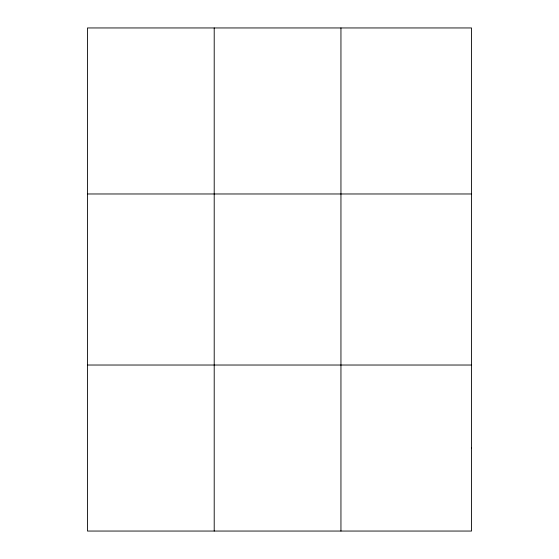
<?xml version="1.0" encoding="UTF-8"?>
<svg xmlns="http://www.w3.org/2000/svg" width="559" height="559" viewBox="0 0 559 559"><rect width="100%" height="100%" fill="white"/><g stroke="black" fill="none" stroke-linecap="round" stroke-linejoin="round"><path stroke-width="0.84" d="M214.209 27.95L214.209 531.05M340.948 27.95L340.948 531.05M87.477 193.973L471.523 193.973M87.477 365.027L471.523 365.027M471.523 448.038L471.523 531.05L87.477 531.05L87.477 27.95L471.523 27.95L471.523 448.038"/></g></svg>
